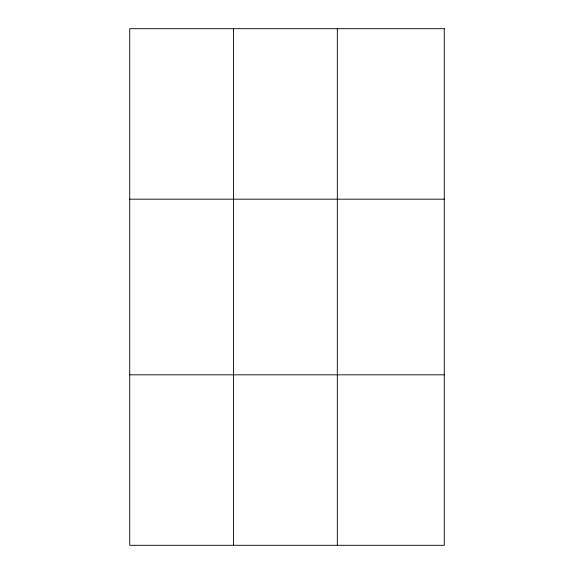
<?xml version="1.0" encoding="UTF-8"?>
<svg xmlns="http://www.w3.org/2000/svg" width="574" height="574" viewBox="0 0 574 574"><rect width="100%" height="100%" fill="white"/><g stroke="black" fill="none" stroke-linecap="round" stroke-linejoin="round"><path stroke-width="0.86" d="M233.525 28.7L233.525 545.3M337.325 28.7L337.325 545.3M129.724 199.178L444.276 199.178M129.724 374.822L444.276 374.822M444.276 28.7L444.276 545.3L129.724 545.3L129.724 28.7L444.276 28.7"/></g></svg>
